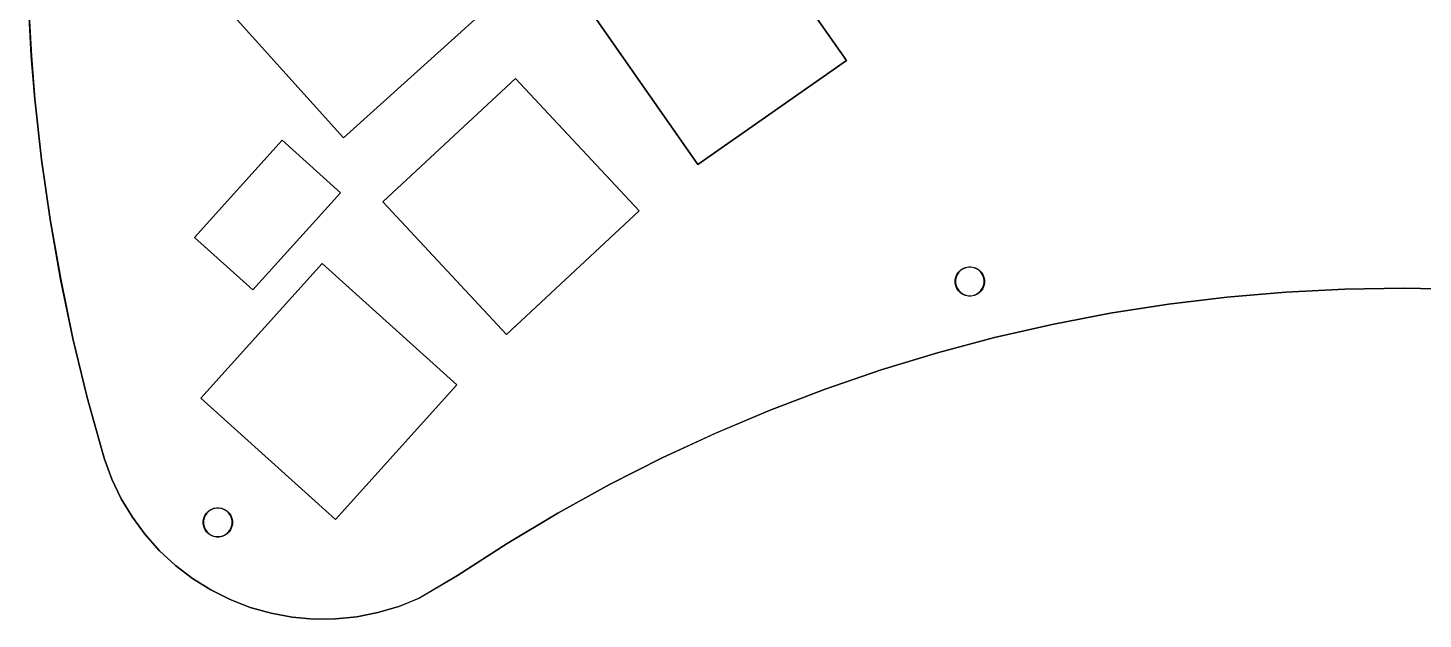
# Model space of a CAD drawing. Extents: x 0.41 to 8.79, y -6.1 to -0.44.
# Drawn here: x 0.419 to 4.617, y -5.735 to -3.956 of the extents above; entities that cross this region are included whole.
import ezdxf

# ---------------------------------------------------------------- set-up
doc = ezdxf.new("R2010")
doc.units = 0
doc.header["$MEASUREMENT"] = 0
doc.layers.add('BLACK', color=7, linetype='CONTINUOUS')

msp = doc.modelspace()

# ---------------------------------------------------------------- linework, layer by layer
at = {"layer": 'BLACK', "linetype": 'CONTINUOUS'}
for p, q in [((2.88152, -4.05452), (2.56879, -3.60787)), ((2.56881, -3.60784), (2.88156, -4.05452)), ((0.428886, -4.03984), (0.418603, -3.85762)), ((0.418642, -3.85762), (0.428925, -4.03984)), ((1.36822, -4.28714), (1.00336, -3.88192)), ((1.0034, -3.88191), (1.36823, -4.2871)), ((1.36823, -4.2871), (1.77342, -3.92226)), ((1.77347, -3.92228), (1.36825, -4.28714)), ((2.43487, -4.36729), (2.12211, -3.92061)), ((2.12215, -3.92061), (2.43489, -4.36726)), ((0.428887, -4.03984), (0.428886, -4.03984)), ((0.428886, -4.03984), (0.428886, -4.03984)), ((0.428886, -4.03984), (0.428886, -4.03984)), ((0.428886, -4.03984), (0.428886, -4.03984)), ((0.428886, -4.03984), (0.428886, -4.03984)), ((0.428886, -4.03988), (0.428886, -4.03987)), ((0.428886, -4.03987), (0.428886, -4.03987)), ((0.428886, -4.03987), (0.428887, -4.03987)), ((0.439813, -4.17063), (0.428886, -4.03988)), ((0.428886, -4.03988), (0.428886, -4.03988)), ((0.428886, -4.03988), (0.428886, -4.03988)), ((0.428886, -4.03988), (0.428886, -4.03988)), ((0.428887, -4.03985), (0.428887, -4.03984)), ((0.428888, -4.03985), (0.428887, -4.03985)), ((0.428887, -4.03985), (0.428887, -4.03985)), ((0.428887, -4.03985), (0.428887, -4.03985)), ((0.428887, -4.03985), (0.428887, -4.03985)), ((0.428887, -4.03985), (0.428887, -4.03985)), ((0.428887, -4.03987), (0.428887, -4.03987)), ((0.428887, -4.03987), (0.428887, -4.03987)), ((0.428887, -4.03987), (0.428887, -4.03987)), ((0.428887, -4.03987), (0.428887, -4.03987)), ((0.428887, -4.03987), (0.428887, -4.03987)), ((0.428887, -4.03987), (0.428888, -4.03987)), ((0.428889, -4.03985), (0.428888, -4.03985)), ((0.428888, -4.03985), (0.428888, -4.03985)), ((0.428888, -4.03987), (0.428889, -4.03987)), ((0.42889, -4.03985), (0.428889, -4.03985)), ((0.428889, -4.03985), (0.428889, -4.03985)), ((0.428889, -4.03985), (0.428889, -4.03985)), ((0.428889, -4.03987), (0.428889, -4.03987)), ((0.428889, -4.03987), (0.428889, -4.03987)), ((0.428889, -4.03987), (0.42889, -4.03987)), ((0.428891, -4.03985), (0.42889, -4.03985)), ((0.42889, -4.03985), (0.42889, -4.03985)), ((0.42889, -4.03987), (0.42889, -4.03986)), ((0.42889, -4.03986), (0.428891, -4.03986)), ((0.42889, -4.03987), (0.42889, -4.03987)), ((0.428892, -4.03985), (0.428891, -4.03985)), ((0.428891, -4.03985), (0.428891, -4.03985)), ((0.428891, -4.03985), (0.428891, -4.03985)), ((0.428891, -4.03986), (0.428891, -4.03986)), ((0.428891, -4.03986), (0.428891, -4.03986)), ((0.428891, -4.03986), (0.428892, -4.03986)), ((0.428893, -4.03986), (0.428892, -4.03985)), ((0.428892, -4.03985), (0.428892, -4.03985)), ((0.428892, -4.03986), (0.428892, -4.03986)), ((0.428892, -4.03986), (0.428893, -4.03986)), ((0.428893, -4.03986), (0.428893, -4.03986)), ((0.428893, -4.03986), (0.428894, -4.03986)), ((0.428894, -4.03986), (0.428893, -4.03986)), ((0.428893, -4.03986), (0.428893, -4.03986)), ((0.428894, -4.03986), (0.428894, -4.03986)), ((0.428894, -4.03986), (0.428895, -4.03986)), ((0.428895, -4.03986), (0.428894, -4.03986)), ((0.428894, -4.03986), (0.428894, -4.03986)), ((0.428895, -4.03986), (0.428895, -4.03986)), ((0.428895, -4.03986), (0.428896, -4.03986)), ((0.428896, -4.03986), (0.428895, -4.03986)), ((0.428895, -4.03986), (0.428895, -4.03986)), ((0.428896, -4.03986), (0.428896, -4.03986)), ((0.428896, -4.03986), (0.428897, -4.03986)), ((0.428897, -4.03986), (0.428896, -4.03986)), ((0.428896, -4.03986), (0.428896, -4.03986)), ((0.428897, -4.03986), (0.428898, -4.03986)), ((0.428898, -4.03986), (0.428897, -4.03986)), ((0.428898, -4.03986), (0.428898, -4.03986)), ((0.428898, -4.03986), (0.428898, -4.03986)), ((0.428898, -4.03986), (0.428898, -4.03986)), ((0.428914, -4.03986), (0.428913, -4.03986)), ((0.428913, -4.03986), (0.428914, -4.03986)), ((0.428915, -4.03986), (0.428914, -4.03986)), ((0.428914, -4.03986), (0.428915, -4.03986)), ((0.428916, -4.03986), (0.428915, -4.03986)), ((0.428915, -4.03986), (0.428915, -4.03986)), ((0.428915, -4.03986), (0.428916, -4.03986)), ((0.428917, -4.03986), (0.428916, -4.03986)), ((0.428916, -4.03986), (0.428916, -4.03986)), ((0.428916, -4.03986), (0.428916, -4.03986)), ((0.428916, -4.03986), (0.428917, -4.03986)), ((0.428918, -4.03986), (0.428917, -4.03986)), ((0.428917, -4.03986), (0.428917, -4.03986)), ((0.428917, -4.03986), (0.428917, -4.03986)), ((0.428917, -4.03986), (0.428918, -4.03986)), ((0.428919, -4.03986), (0.428918, -4.03986)), ((0.428918, -4.03986), (0.428918, -4.03986)), ((0.428918, -4.03986), (0.428919, -4.03986)), ((0.42892, -4.03985), (0.428919, -4.03986)), ((0.428919, -4.03986), (0.428919, -4.03986)), ((0.428919, -4.03986), (0.42892, -4.03986)), ((0.428921, -4.03985), (0.42892, -4.03985)), ((0.42892, -4.03985), (0.42892, -4.03985)), ((0.42892, -4.03986), (0.42892, -4.03986)), ((0.42892, -4.03986), (0.428921, -4.03986)), ((0.428922, -4.03985), (0.428921, -4.03985)), ((0.428921, -4.03985), (0.428921, -4.03985)), ((0.428921, -4.03985), (0.428921, -4.03985)), ((0.428921, -4.03986), (0.428921, -4.03986)), ((0.428921, -4.03986), (0.428921, -4.03987)), ((0.428921, -4.03987), (0.428922, -4.03987)), ((0.428923, -4.03985), (0.428922, -4.03985)), ((0.428922, -4.03985), (0.428922, -4.03985)), ((0.428922, -4.03985), (0.428922, -4.03985)), ((0.428922, -4.03987), (0.428922, -4.03987)), ((0.428922, -4.03987), (0.428922, -4.03987)), ((0.428922, -4.03987), (0.428923, -4.03987)), ((0.428924, -4.03985), (0.428923, -4.03985)), ((0.428923, -4.03985), (0.428923, -4.03985)), ((0.428923, -4.03985), (0.428923, -4.03985)), ((0.428923, -4.03987), (0.428923, -4.03987)), ((0.428923, -4.03987), (0.428923, -4.03987)), ((0.428923, -4.03987), (0.428924, -4.03987)), ((0.428925, -4.03985), (0.428924, -4.03985)), ((0.428924, -4.03985), (0.428924, -4.03985)), ((0.428924, -4.03985), (0.428924, -4.03985)), ((0.428924, -4.03985), (0.428924, -4.03985)), ((0.428924, -4.03987), (0.428924, -4.03987)), ((0.428924, -4.03987), (0.428924, -4.03987)), ((0.428924, -4.03987), (0.428924, -4.03987)), ((0.428924, -4.03987), (0.428924, -4.03987)), ((0.428924, -4.03987), (0.428925, -4.03987)), ((0.428925, -4.03984), (0.428926, -4.03984)), ((0.428926, -4.03984), (0.428925, -4.03984)), ((0.428925, -4.03984), (0.428925, -4.03984)), ((0.428925, -4.03984), (0.428925, -4.03984)), ((0.428925, -4.03984), (0.428925, -4.03985)), ((0.428925, -4.03985), (0.428925, -4.03985)), ((0.428925, -4.03985), (0.428925, -4.03985)), ((0.428925, -4.03987), (0.428925, -4.03987)), ((0.428925, -4.03987), (0.428925, -4.03987)), ((0.428925, -4.03987), (0.428925, -4.03987)), ((0.428925, -4.03987), (0.428925, -4.03987)), ((0.428925, -4.03987), (0.428925, -4.03988)), ((0.428925, -4.03988), (0.439852, -4.17063)), ((0.428926, -4.03984), (0.428926, -4.03984)), ((2.43489, -4.36726), (2.88152, -4.05452)), ((2.88156, -4.05454), (2.43489, -4.3673)), ((2.88156, -4.05452), (2.88156, -4.05452)), ((2.88156, -4.05452), (2.88156, -4.05452)), ((2.88156, -4.05452), (2.88157, -4.05452)), ((2.88157, -4.05453), (2.88156, -4.05454)), ((2.88156, -4.05454), (2.88156, -4.05454)), ((2.88156, -4.05454), (2.88156, -4.05454)), ((2.88156, -4.05454), (2.88156, -4.05454)), ((2.88156, -4.05454), (2.88156, -4.05454)), ((2.88156, -4.05454), (2.88156, -4.05454)), ((2.88157, -4.05452), (2.88157, -4.05452)), ((2.88157, -4.05452), (2.88157, -4.05452)), ((2.88157, -4.05452), (2.88157, -4.05453)), ((2.88157, -4.05453), (2.88157, -4.05453)), ((2.88157, -4.05453), (2.88157, -4.05453)), ((1.48688, -4.47995), (1.88567, -4.10806)), ((1.88568, -4.1081), (1.48692, -4.47996)), ((1.88567, -4.10806), (1.88567, -4.10805)), ((1.88567, -4.10805), (1.88568, -4.10805)), ((1.88567, -4.10806), (1.88567, -4.10806)), ((1.88567, -4.10806), (1.88567, -4.10806)), ((1.88567, -4.10806), (1.88567, -4.10806)), ((1.88568, -4.10805), (1.88568, -4.10805)), ((1.88568, -4.10805), (1.88569, -4.10805)), ((2.25753, -4.50685), (1.88568, -4.1081)), ((1.88569, -4.10805), (1.88569, -4.10805)), ((1.88569, -4.10805), (1.8857, -4.10805)), ((1.88569, -4.10805), (1.88569, -4.10805)), ((1.8857, -4.10805), (1.8857, -4.10806)), ((1.8857, -4.10806), (1.8857, -4.10806)), ((1.8857, -4.10806), (2.25757, -4.50684)), ((0.459917, -4.35203), (0.439813, -4.17063)), ((0.439813, -4.17063), (0.439813, -4.17063)), ((0.439813, -4.17063), (0.439813, -4.17063)), ((0.439852, -4.17063), (0.439852, -4.17063)), ((0.439852, -4.17063), (0.459956, -4.35203)), ((0.920364, -4.58676), (1.1838, -4.2942)), ((1.18382, -4.29424), (0.920406, -4.58677)), ((1.1838, -4.2942), (1.18381, -4.29419)), ((1.1838, -4.2942), (1.1838, -4.2942)), ((1.1838, -4.2942), (1.1838, -4.2942)), ((1.1838, -4.2942), (1.1838, -4.2942)), ((1.1838, -4.2942), (1.1838, -4.2942)), ((1.18381, -4.29419), (1.18381, -4.29419)), ((1.18381, -4.29419), (1.18381, -4.29419)), ((1.18381, -4.29419), (1.18381, -4.29419)), ((1.18381, -4.29419), (1.18382, -4.29419)), ((1.18382, -4.29419), (1.18382, -4.29419)), ((1.18382, -4.29419), (1.18383, -4.2942)), ((1.35933, -4.45228), (1.18382, -4.29424)), ((1.18383, -4.2942), (1.18383, -4.2942)), ((1.18383, -4.2942), (1.18383, -4.2942)), ((1.18383, -4.2942), (1.35937, -4.45227)), ((1.36823, -4.28714), (1.36822, -4.28714)), ((1.36822, -4.28714), (1.36822, -4.28714)), ((1.36822, -4.28714), (1.36822, -4.28714)), ((1.36822, -4.28714), (1.36822, -4.28714)), ((1.36822, -4.28714), (1.36822, -4.28714)), ((1.36822, -4.28714), (1.36822, -4.28714)), ((1.36822, -4.28714), (1.36822, -4.28714)), ((1.36823, -4.28715), (1.36823, -4.28714)), ((1.36824, -4.28715), (1.36823, -4.28715)), ((1.36823, -4.28715), (1.36823, -4.28715)), ((1.36823, -4.28715), (1.36823, -4.28715)), ((1.36825, -4.28714), (1.36824, -4.28714)), ((1.36824, -4.28714), (1.36824, -4.28714)), ((1.36824, -4.28714), (1.36824, -4.28714)), ((1.36824, -4.28714), (1.36824, -4.28714)), ((1.36824, -4.28714), (1.36824, -4.28715)), ((1.36825, -4.28714), (1.36825, -4.28714)), ((0.459917, -4.35204), (0.459917, -4.35203)), ((0.459917, -4.35203), (0.459917, -4.35203)), ((0.485709, -4.53272), (0.459917, -4.35204)), ((0.459956, -4.35203), (0.485748, -4.53271)), ((2.43487, -4.3673), (2.43487, -4.36729)), ((2.43487, -4.36729), (2.43487, -4.36729)), ((2.43488, -4.3673), (2.43487, -4.3673)), ((2.43487, -4.3673), (2.43487, -4.3673)), ((2.43487, -4.3673), (2.43487, -4.3673)), ((2.43487, -4.3673), (2.43487, -4.3673)), ((2.43487, -4.3673), (2.43487, -4.3673)), ((2.43489, -4.3673), (2.43488, -4.3673)), ((2.43488, -4.3673), (2.43488, -4.3673)), ((2.43489, -4.3673), (2.43489, -4.3673)), ((2.43489, -4.3673), (2.43489, -4.3673)), ((2.43489, -4.3673), (2.43489, -4.3673)), ((1.09592, -4.74481), (1.35933, -4.45228)), ((1.35937, -4.4523), (1.09594, -4.74486)), ((1.35937, -4.45227), (1.35937, -4.45227)), ((1.35937, -4.45227), (1.35937, -4.45227)), ((1.35937, -4.45227), (1.35938, -4.45227)), ((1.35938, -4.45229), (1.35937, -4.4523)), ((1.35937, -4.4523), (1.35937, -4.4523)), ((1.35937, -4.4523), (1.35937, -4.4523)), ((1.35938, -4.45227), (1.35938, -4.45227)), ((1.35938, -4.45227), (1.35938, -4.45228)), ((1.35938, -4.45228), (1.35938, -4.45228)), ((1.35938, -4.45228), (1.35938, -4.45229)), ((1.35938, -4.45229), (1.35938, -4.45229)), ((1.35938, -4.45229), (1.35938, -4.45229)), ((1.48687, -4.47996), (1.48688, -4.47995)), ((1.48688, -4.47997), (1.48687, -4.47996)), ((1.48687, -4.47996), (1.48687, -4.47996)), ((1.48687, -4.47996), (1.48687, -4.47996)), ((1.48688, -4.47995), (1.48688, -4.47995)), ((1.48688, -4.47995), (1.48688, -4.47995)), ((1.48688, -4.47995), (1.48688, -4.47995)), ((1.48688, -4.47995), (1.48688, -4.47995)), ((1.48688, -4.47995), (1.48688, -4.47995)), ((1.85876, -4.87875), (1.48688, -4.47997)), ((1.48688, -4.47997), (1.48688, -4.47997)), ((1.48688, -4.47997), (1.48688, -4.47997)), ((1.48688, -4.47997), (1.48688, -4.47997)), ((1.48692, -4.47996), (1.85877, -4.87871)), ((0.517164, -4.7125), (0.485709, -4.53272)), ((0.485709, -4.53272), (0.485709, -4.53272)), ((0.485709, -4.53272), (0.485709, -4.53272)), ((0.485748, -4.53271), (0.485748, -4.53271)), ((0.485748, -4.53271), (0.517202, -4.71249)), ((1.85877, -4.87871), (2.25753, -4.50685)), ((2.25757, -4.50686), (1.85879, -4.87875)), ((2.25757, -4.50684), (2.25757, -4.50684)), ((2.25757, -4.50684), (2.25757, -4.50684)), ((2.25757, -4.50684), (2.25757, -4.50684)), ((2.25757, -4.50684), (2.25758, -4.50684)), ((2.25758, -4.50686), (2.25757, -4.50686)), ((2.25757, -4.50686), (2.25757, -4.50686)), ((2.25757, -4.50686), (2.25757, -4.50686)), ((2.25757, -4.50686), (2.25757, -4.50686)), ((2.25758, -4.50684), (2.25758, -4.50684)), ((2.25758, -4.50684), (2.25758, -4.50685)), ((2.25758, -4.50685), (2.25758, -4.50685)), ((2.25758, -4.50685), (2.25758, -4.50685)), ((2.25758, -4.50685), (2.25758, -4.50685)), ((2.25758, -4.50685), (2.25758, -4.50686)), ((2.25758, -4.50686), (2.25758, -4.50686)), ((0.920359, -4.58678), (0.920358, -4.58677)), ((0.920358, -4.58677), (0.920358, -4.58677)), ((0.920358, -4.58677), (0.920359, -4.58677)), ((0.920359, -4.58677), (0.920361, -4.58676)), ((0.92036, -4.58678), (0.920359, -4.58678)), ((0.920362, -4.58678), (0.92036, -4.58678)), ((0.920361, -4.58676), (0.920363, -4.58676)), ((0.920365, -4.58679), (0.920362, -4.58678)), ((0.920363, -4.58676), (0.920364, -4.58676)), ((1.09591, -4.74486), (0.920365, -4.58679)), ((0.920365, -4.58679), (0.920365, -4.58679)), ((0.920406, -4.58677), (1.09592, -4.74481)), ((0.939293, -5.0705), (1.30415, -4.6653)), ((1.30417, -4.66534), (0.939335, -5.07051)), ((1.30415, -4.6653), (1.30415, -4.6653)), ((1.30415, -4.6653), (1.30415, -4.6653)), ((1.30415, -4.6653), (1.30416, -4.6653)), ((1.30416, -4.6653), (1.30416, -4.6653)), ((1.30416, -4.6653), (1.30416, -4.6653)), ((1.30416, -4.6653), (1.30416, -4.6653)), ((1.30416, -4.6653), (1.30416, -4.6653)), ((1.30416, -4.6653), (1.30416, -4.6653)), ((1.30416, -4.6653), (1.30417, -4.6653)), ((1.30417, -4.6653), (1.30417, -4.6653)), ((1.30417, -4.6653), (1.30417, -4.6653)), ((1.30417, -4.6653), (1.30418, -4.6653)), ((1.70936, -5.03016), (1.30417, -4.66534)), ((1.30418, -4.6653), (1.30418, -4.6653)), ((1.30418, -4.6653), (1.30418, -4.6653)), ((1.30418, -4.6653), (1.30418, -4.6653)), ((1.30418, -4.6653), (1.30418, -4.6653)), ((1.30418, -4.6653), (1.7094, -5.03014)), ((3.21087, -4.70649), (3.21418, -4.6985)), ((3.21491, -4.69889), (3.21166, -4.70673)), ((3.21418, -4.6985), (3.21898, -4.69131)), ((3.21962, -4.69183), (3.21491, -4.69889)), ((3.21898, -4.69131), (3.2251, -4.68519)), ((3.22562, -4.68583), (3.21962, -4.69183)), ((3.2251, -4.68519), (3.23229, -4.68039)), ((3.23268, -4.68112), (3.22562, -4.68583)), ((3.23229, -4.68039), (3.24028, -4.67708)), ((3.24052, -4.67787), (3.23268, -4.68112)), ((3.24028, -4.67708), (3.24876, -4.67539)), ((3.24884, -4.67621), (3.24052, -4.67787)), ((3.24876, -4.67539), (3.25741, -4.67539)), ((3.25733, -4.67621), (3.24884, -4.67621)), ((3.26565, -4.67787), (3.25733, -4.67621)), ((3.25741, -4.67539), (3.26589, -4.67708)), ((3.27349, -4.68112), (3.26565, -4.67787)), ((3.26589, -4.67708), (3.27388, -4.68039)), ((3.28054, -4.68583), (3.27349, -4.68112)), ((3.27388, -4.68039), (3.28107, -4.68519)), ((3.28654, -4.69183), (3.28054, -4.68583)), ((3.28107, -4.68519), (3.28718, -4.69131)), ((3.29126, -4.69889), (3.28654, -4.69183)), ((3.28718, -4.69131), (3.29199, -4.6985)), ((3.29451, -4.70673), (3.29126, -4.69889)), ((3.29199, -4.6985), (3.2953, -4.70649)), ((0.55425, -4.8912), (0.517164, -4.7125)), ((0.517164, -4.7125), (0.517164, -4.7125)), ((0.517202, -4.71249), (0.554288, -4.8912)), ((3.20918, -4.71497), (3.21087, -4.70649)), ((3.20918, -4.72362), (3.20918, -4.71497)), ((3.21087, -4.7321), (3.20918, -4.72362)), ((3.21166, -4.70673), (3.21, -4.71505)), ((3.21, -4.71505), (3.21, -4.72353)), ((3.21, -4.72353), (3.21166, -4.73186)), ((3.21418, -4.74009), (3.21087, -4.7321)), ((3.21166, -4.73186), (3.21491, -4.7397)), ((3.21898, -4.74728), (3.21418, -4.74009)), ((3.21491, -4.7397), (3.21962, -4.74675)), ((3.28654, -4.74675), (3.29126, -4.7397)), ((3.29199, -4.74009), (3.28718, -4.74728)), ((3.29126, -4.7397), (3.29451, -4.73186)), ((3.2953, -4.7321), (3.29199, -4.74009)), ((3.29616, -4.71505), (3.29451, -4.70673)), ((3.29451, -4.73186), (3.29616, -4.72353)), ((3.2953, -4.70649), (3.29698, -4.71497)), ((3.29698, -4.72362), (3.2953, -4.7321)), ((3.29616, -4.72353), (3.29616, -4.71505)), ((3.29698, -4.71497), (3.29698, -4.72362)), ((4.20388, -4.75128), (4.38129, -4.74232)), ((4.38129, -4.74236), (4.20389, -4.75132)), ((4.38129, -4.74232), (4.55889, -4.73956)), ((4.55889, -4.7396), (4.38129, -4.74236)), ((4.38129, -4.74232), (4.38129, -4.74232)), ((4.38129, -4.74232), (4.38129, -4.74232)), ((4.38129, -4.74236), (4.38129, -4.74236)), ((4.55889, -4.73956), (4.55889, -4.73956)), ((4.55889, -4.73956), (4.73649, -4.74299)), ((4.73649, -4.74303), (4.55889, -4.7396)), ((1.09591, -4.74486), (1.09591, -4.74486)), ((1.09591, -4.74486), (1.09591, -4.74486)), ((1.09591, -4.74486), (1.09591, -4.74486)), ((1.09591, -4.74486), (1.09591, -4.74486)), ((1.09591, -4.74486), (1.09591, -4.74486)), ((1.09592, -4.74486), (1.09591, -4.74486)), ((1.09593, -4.74486), (1.09592, -4.74486)), ((1.09592, -4.74486), (1.09592, -4.74486)), ((1.09594, -4.74486), (1.09593, -4.74486)), ((1.09593, -4.74486), (1.09593, -4.74486)), ((1.09593, -4.74486), (1.09593, -4.74486)), ((1.09594, -4.74486), (1.09594, -4.74486)), ((3.2251, -4.75339), (3.21898, -4.74728)), ((3.21962, -4.74675), (3.22562, -4.75275)), ((3.23229, -4.7582), (3.2251, -4.75339)), ((3.22562, -4.75275), (3.23268, -4.75747)), ((3.24028, -4.76151), (3.23229, -4.7582)), ((3.23268, -4.75747), (3.24052, -4.76071)), ((3.24876, -4.76319), (3.24028, -4.76151)), ((3.24052, -4.76071), (3.24884, -4.76237)), ((3.25741, -4.76319), (3.24876, -4.76319)), ((3.24884, -4.76237), (3.25733, -4.76237)), ((3.25733, -4.76237), (3.26565, -4.76071)), ((3.26589, -4.76151), (3.25741, -4.76319)), ((3.26565, -4.76071), (3.27349, -4.75747)), ((3.27388, -4.7582), (3.26589, -4.76151)), ((3.27349, -4.75747), (3.28054, -4.75275)), ((3.28107, -4.75339), (3.27388, -4.7582)), ((3.28054, -4.75275), (3.28654, -4.74675)), ((3.28718, -4.74728), (3.28107, -4.75339)), ((3.85056, -4.78773), (4.0269, -4.76642)), ((4.0269, -4.76646), (3.85056, -4.78777)), ((4.0269, -4.76642), (4.20388, -4.75128)), ((4.20389, -4.75132), (4.0269, -4.76646)), ((4.0269, -4.76642), (4.0269, -4.76642)), ((4.0269, -4.76642), (4.0269, -4.76642)), ((4.0269, -4.76642), (4.0269, -4.76642)), ((4.0269, -4.76642), (4.0269, -4.76642)), ((4.20388, -4.75128), (4.20388, -4.75128)), ((4.20388, -4.75128), (4.20388, -4.75128)), ((4.20388, -4.75128), (4.20388, -4.75128)), ((4.20388, -4.75128), (4.20388, -4.75128)), ((4.20388, -4.75128), (4.20388, -4.75128)), ((3.50063, -4.84875), (3.67506, -4.81519)), ((3.67507, -4.81523), (3.50064, -4.84879)), ((3.67506, -4.81519), (3.85055, -4.78773)), ((3.67506, -4.81519), (3.67506, -4.81519)), ((3.67506, -4.81519), (3.67506, -4.81519)), ((3.67506, -4.81519), (3.67506, -4.81519)), ((3.67506, -4.81519), (3.67506, -4.81519)), ((3.67506, -4.81519), (3.67506, -4.81519)), ((3.67506, -4.81519), (3.67506, -4.81519)), ((3.85056, -4.78777), (3.67507, -4.81523)), ((3.85055, -4.78773), (3.85056, -4.78773)), ((3.85056, -4.78773), (3.85056, -4.78773)), ((3.85056, -4.78777), (3.85056, -4.78777)), ((3.32748, -4.88838), (3.50063, -4.84875)), ((3.50064, -4.84879), (3.32749, -4.88842)), ((3.50063, -4.84875), (3.50063, -4.84875)), ((3.50063, -4.84875), (3.50063, -4.84875)), ((3.50063, -4.84875), (3.50063, -4.84875)), ((3.50063, -4.84875), (3.50063, -4.84875)), ((0.55425, -4.89121), (0.55425, -4.8912)), ((0.55425, -4.8912), (0.55425, -4.8912)), ((0.55425, -4.8912), (0.55425, -4.8912)), ((0.596927, -5.06864), (0.55425, -4.89121)), ((0.554288, -4.8912), (0.596969, -5.06865)), ((1.85876, -4.87876), (1.85876, -4.87875)), ((1.85876, -4.87875), (1.85876, -4.87875)), ((1.85876, -4.87875), (1.85876, -4.87875)), ((1.85877, -4.87876), (1.85876, -4.87876)), ((1.85876, -4.87876), (1.85876, -4.87876)), ((1.85878, -4.87876), (1.85877, -4.87876)), ((1.85877, -4.87876), (1.85877, -4.87876)), ((1.85877, -4.87876), (1.85877, -4.87876)), ((1.85879, -4.87875), (1.85878, -4.87876)), ((1.85878, -4.87876), (1.85878, -4.87876)), ((1.85879, -4.87875), (1.85879, -4.87875)), ((3.15582, -4.93402), (3.32748, -4.88838)), ((3.32749, -4.88842), (3.15583, -4.93406)), ((3.32748, -4.88838), (3.32748, -4.88838)), ((3.32748, -4.88838), (3.32748, -4.88838)), ((3.32748, -4.88838), (3.32748, -4.88838)), ((3.32748, -4.88838), (3.32748, -4.88838)), ((2.98585, -4.98564), (3.15581, -4.93403)), ((3.15583, -4.93406), (2.98586, -4.98567)), ((3.15581, -4.93403), (3.15581, -4.93403)), ((3.15581, -4.93403), (3.15581, -4.93403)), ((3.15581, -4.93403), (3.15581, -4.93403)), ((3.15581, -4.93403), (3.15582, -4.93403)), ((3.15582, -4.93403), (3.15582, -4.93402)), ((3.15582, -4.93402), (3.15582, -4.93402)), ((2.81779, -5.04315), (2.98585, -4.98564)), ((2.98586, -4.98567), (2.8178, -5.04318)), ((2.98585, -4.98564), (2.98585, -4.98564)), ((2.98585, -4.98564), (2.98585, -4.98564)), ((2.98585, -4.98564), (2.98585, -4.98564)), ((2.98586, -4.98567), (2.98586, -4.98567)), ((1.34453, -5.43537), (1.70936, -5.03016)), ((1.7094, -5.03017), (1.34454, -5.43541)), ((1.7094, -5.03014), (1.7094, -5.03014)), ((1.7094, -5.03014), (1.7094, -5.03015)), ((1.7094, -5.03015), (1.7094, -5.03015)), ((1.7094, -5.03015), (1.7094, -5.03015)), ((1.7094, -5.03015), (1.70941, -5.03016)), ((1.70941, -5.03016), (1.7094, -5.03016)), ((1.7094, -5.03016), (1.7094, -5.03017)), ((1.7094, -5.03017), (1.7094, -5.03017)), ((1.7094, -5.03017), (1.7094, -5.03017)), ((1.7094, -5.03017), (1.7094, -5.03017)), ((1.7094, -5.03017), (1.7094, -5.03017)), ((1.70941, -5.03016), (1.70941, -5.03016)), ((0.59691, -5.06867), (0.596909, -5.06866)), ((0.596909, -5.06866), (0.59691, -5.06866)), ((0.59691, -5.06866), (0.596912, -5.06865)), ((0.59691, -5.06866), (0.59691, -5.06866)), ((0.638918, -5.21863), (0.59691, -5.06867)), ((0.596912, -5.06865), (0.596914, -5.06865)), ((0.596914, -5.06865), (0.596917, -5.06865)), ((0.596917, -5.06865), (0.59692, -5.06864)), ((0.59692, -5.06864), (0.596924, -5.06864)), ((0.596924, -5.06864), (0.596927, -5.06864)), ((0.596954, -5.06867), (0.596953, -5.06867)), ((0.596953, -5.06867), (0.638953, -5.21861)), ((0.596955, -5.06867), (0.596954, -5.06867)), ((0.596954, -5.06867), (0.596954, -5.06867)), ((0.596956, -5.06867), (0.596955, -5.06867)), ((0.596957, -5.06867), (0.596956, -5.06867)), ((0.596958, -5.06867), (0.596957, -5.06867)), ((0.596959, -5.06867), (0.596958, -5.06867)), ((0.596958, -5.06867), (0.596958, -5.06867)), ((0.59696, -5.06867), (0.596959, -5.06867)), ((0.596959, -5.06867), (0.596959, -5.06867)), ((0.596961, -5.06867), (0.59696, -5.06867)), ((0.596962, -5.06867), (0.596961, -5.06867)), ((0.596961, -5.06867), (0.596961, -5.06867)), ((0.596963, -5.06867), (0.596962, -5.06867)), ((0.596962, -5.06867), (0.596962, -5.06867)), ((0.596964, -5.06867), (0.596963, -5.06867)), ((0.596963, -5.06867), (0.596963, -5.06867)), ((0.596965, -5.06867), (0.596964, -5.06867)), ((0.596964, -5.06867), (0.596964, -5.06867)), ((0.596966, -5.06867), (0.596965, -5.06867)), ((0.596965, -5.06867), (0.596965, -5.06867)), ((0.596967, -5.06866), (0.596966, -5.06866)), ((0.596966, -5.06866), (0.596966, -5.06867)), ((0.596968, -5.06866), (0.596967, -5.06866)), ((0.596967, -5.06866), (0.596967, -5.06866)), ((0.596967, -5.06866), (0.596967, -5.06866)), ((0.596969, -5.06866), (0.596968, -5.06866)), ((0.596968, -5.06866), (0.596968, -5.06866)), ((0.596968, -5.06866), (0.596968, -5.06866)), ((0.596968, -5.06866), (0.596968, -5.06866)), ((0.596969, -5.06865), (0.59697, -5.06865)), ((0.59697, -5.06866), (0.596969, -5.06866)), ((0.596969, -5.06866), (0.596969, -5.06866)), ((0.596969, -5.06866), (0.596969, -5.06866)), ((0.596969, -5.06866), (0.596969, -5.06866)), ((0.596969, -5.06866), (0.596969, -5.06866)), ((0.596969, -5.06866), (0.596969, -5.06866)), ((0.59697, -5.06865), (0.59697, -5.06865)), ((0.59697, -5.06865), (0.59697, -5.06865)), ((0.59697, -5.06865), (0.59697, -5.06865)), ((0.59697, -5.06865), (0.59697, -5.06865)), ((0.59697, -5.06865), (0.59697, -5.06865)), ((0.59697, -5.06865), (0.59697, -5.06865)), ((0.59697, -5.06865), (0.59697, -5.06865)), ((0.59697, -5.06865), (0.59697, -5.06865)), ((0.59697, -5.06865), (0.59697, -5.06865)), ((0.59697, -5.06865), (0.59697, -5.06866)), ((0.59697, -5.06866), (0.59697, -5.06866)), ((0.939288, -5.07052), (0.939287, -5.07051)), ((0.939287, -5.07051), (0.939288, -5.07051)), ((0.939288, -5.07051), (0.93929, -5.0705)), ((0.939288, -5.07051), (0.939288, -5.07051)), ((0.939289, -5.07052), (0.939288, -5.07052)), ((0.939291, -5.07052), (0.939289, -5.07052)), ((0.93929, -5.0705), (0.939292, -5.0705)), ((0.939294, -5.07053), (0.939291, -5.07052)), ((0.939292, -5.0705), (0.939293, -5.0705)), ((1.34451, -5.43541), (0.939294, -5.07053)), ((0.939294, -5.07053), (0.939294, -5.07053)), ((0.939335, -5.07051), (1.34453, -5.43537)), ((2.65184, -5.10649), (2.81779, -5.04315)), ((2.8178, -5.04318), (2.65185, -5.10652)), ((2.81779, -5.04315), (2.81779, -5.04315)), ((2.81779, -5.04315), (2.81779, -5.04315)), ((2.81779, -5.04315), (2.81779, -5.04315)), ((2.81779, -5.04315), (2.81779, -5.04315)), ((2.81779, -5.04315), (2.81779, -5.04315)), ((2.81779, -5.04315), (2.81779, -5.04315)), ((2.4882, -5.17558), (2.65184, -5.10649)), ((2.65185, -5.10652), (2.48821, -5.17562)), ((2.65184, -5.10649), (2.65184, -5.10649)), ((2.65184, -5.10649), (2.65184, -5.10649)), ((2.65184, -5.10649), (2.65184, -5.10649)), ((2.65185, -5.10652), (2.65185, -5.10652)), ((2.32707, -5.25034), (2.48819, -5.17558)), ((2.48821, -5.17562), (2.32708, -5.25038)), ((2.48819, -5.17558), (2.4882, -5.17558)), ((2.4882, -5.17558), (2.4882, -5.17558)), ((2.4882, -5.17558), (2.4882, -5.17558)), ((2.4882, -5.17558), (2.4882, -5.17558)), ((0.638919, -5.21863), (0.638918, -5.21863)), ((0.63892, -5.21863), (0.638919, -5.21863)), ((0.648984, -5.2538), (0.63892, -5.21863)), ((0.638953, -5.21861), (0.638954, -5.21861)), ((0.638954, -5.21861), (0.638954, -5.21861)), ((0.638954, -5.21861), (0.638955, -5.21861)), ((0.638955, -5.21861), (0.649022, -5.25379)), ((0.671403, -5.31476), (0.648984, -5.2538)), ((0.648984, -5.2538), (0.648984, -5.2538)), ((0.648984, -5.2538), (0.648984, -5.2538)), ((0.649022, -5.25379), (0.67144, -5.31475)), ((2.16865, -5.33068), (2.32707, -5.25034)), ((2.32708, -5.25038), (2.16866, -5.33072)), ((2.32707, -5.25034), (2.32707, -5.25034)), ((2.32707, -5.25034), (2.32707, -5.25034)), ((0.671404, -5.31476), (0.671403, -5.31476)), ((0.671403, -5.31476), (0.671403, -5.31476)), ((0.699461, -5.37335), (0.671404, -5.31476)), ((0.671404, -5.31476), (0.671404, -5.31476)), ((0.67144, -5.31475), (0.699496, -5.37333)), ((2.01312, -5.41651), (2.16864, -5.33069)), ((2.16866, -5.33072), (2.01314, -5.41654)), ((2.16864, -5.33069), (2.16864, -5.33068)), ((2.16864, -5.33068), (2.16865, -5.33068)), ((2.16865, -5.33068), (2.16865, -5.33068)), ((2.16866, -5.33072), (2.16866, -5.33072)), ((0.699462, -5.37335), (0.699461, -5.37335)), ((0.732907, -5.42903), (0.699462, -5.37335)), ((0.699462, -5.37335), (0.699462, -5.37335)), ((0.699496, -5.37333), (0.732941, -5.42901)), ((0.955927, -5.41642), (0.962042, -5.41031)), ((0.962566, -5.41095), (0.956566, -5.41695)), ((0.962042, -5.41031), (0.969232, -5.4055)), ((0.969622, -5.40623), (0.962566, -5.41095)), ((0.969232, -5.4055), (0.977222, -5.40219)), ((0.977462, -5.40299), (0.969622, -5.40623)), ((0.977222, -5.40219), (0.985704, -5.40051)), ((0.985785, -5.40133), (0.977462, -5.40299)), ((0.985704, -5.40051), (0.994351, -5.40051)), ((0.99427, -5.40133), (0.985785, -5.40133)), ((1.00259, -5.40299), (0.99427, -5.40133)), ((0.994351, -5.40051), (1.00283, -5.40219)), ((1.01043, -5.40623), (1.00259, -5.40299)), ((1.00283, -5.40219), (1.01082, -5.4055)), ((1.01749, -5.41095), (1.01043, -5.40623)), ((1.01082, -5.4055), (1.01801, -5.41031)), ((1.02349, -5.41695), (1.01749, -5.41095)), ((1.01801, -5.41031), (1.02413, -5.41642)), ((0.732908, -5.42903), (0.732907, -5.42903)), ((0.732909, -5.42903), (0.732908, -5.42903)), ((0.771445, -5.48132), (0.732909, -5.42903)), ((0.732941, -5.42901), (0.771477, -5.4813)), ((0.946126, -5.44009), (0.947813, -5.4316)), ((0.946126, -5.44873), (0.946126, -5.44009)), ((0.947813, -5.45722), (0.946126, -5.44873)), ((0.948604, -5.43184), (0.946949, -5.44017)), ((0.946949, -5.44017), (0.946949, -5.44865)), ((0.946949, -5.44865), (0.948604, -5.45698)), ((0.947813, -5.4316), (0.951122, -5.42361)), ((0.951122, -5.4652), (0.947813, -5.45722)), ((0.951851, -5.424), (0.948604, -5.43184)), ((0.948604, -5.45698), (0.951851, -5.46481)), ((0.951122, -5.42361), (0.955927, -5.41642)), ((0.956566, -5.41695), (0.951851, -5.424)), ((1.0282, -5.424), (1.02349, -5.41695)), ((1.02413, -5.41642), (1.02893, -5.42361)), ((1.03145, -5.43184), (1.0282, -5.424)), ((1.0282, -5.46481), (1.03145, -5.45698)), ((1.02893, -5.42361), (1.03224, -5.4316)), ((1.03224, -5.45722), (1.02893, -5.4652)), ((1.03311, -5.44017), (1.03145, -5.43184)), ((1.03145, -5.45698), (1.03311, -5.44865)), ((1.03224, -5.4316), (1.03393, -5.44009)), ((1.03393, -5.44873), (1.03224, -5.45722)), ((1.03311, -5.44865), (1.03311, -5.44017)), ((1.03393, -5.44009), (1.03393, -5.44873)), ((1.34452, -5.43541), (1.34451, -5.43541)), ((1.34451, -5.43541), (1.34451, -5.43541)), ((1.34451, -5.43541), (1.34451, -5.43541)), ((1.34451, -5.43541), (1.34451, -5.43541)), ((1.34452, -5.43541), (1.34452, -5.43541)), ((1.34453, -5.43541), (1.34452, -5.43541)), ((1.34452, -5.43541), (1.34452, -5.43541)), ((1.34454, -5.43541), (1.34453, -5.43541)), ((1.34453, -5.43541), (1.34453, -5.43541)), ((1.34454, -5.43541), (1.34454, -5.43541)), ((1.34454, -5.43541), (1.34454, -5.43541)), ((1.34454, -5.43541), (1.34454, -5.43541)), ((1.86069, -5.5077), (2.01312, -5.41651)), ((2.01314, -5.41654), (1.86071, -5.50773)), ((2.01312, -5.41651), (2.01312, -5.41651)), ((2.01312, -5.41651), (2.01312, -5.41651)), ((2.01312, -5.41651), (2.01312, -5.41651)), ((0.771446, -5.48132), (0.771445, -5.48132)), ((0.771445, -5.48132), (0.771445, -5.48132)), ((0.771447, -5.48132), (0.771446, -5.48132)), ((0.771446, -5.48132), (0.771446, -5.48132)), ((0.814734, -5.52975), (0.771447, -5.48132)), ((0.771447, -5.48132), (0.771447, -5.48132)), ((0.771477, -5.4813), (0.814762, -5.52972)), ((0.955927, -5.4724), (0.951122, -5.4652)), ((0.951851, -5.46481), (0.956566, -5.47187)), ((0.962042, -5.47851), (0.955927, -5.4724)), ((0.956566, -5.47187), (0.962566, -5.47787)), ((0.969232, -5.48331), (0.962042, -5.47851)), ((0.962566, -5.47787), (0.969622, -5.48259)), ((0.977222, -5.48662), (0.969232, -5.48331)), ((0.969622, -5.48259), (0.977462, -5.48583)), ((0.985704, -5.48831), (0.977222, -5.48662)), ((0.977462, -5.48583), (0.985785, -5.48749)), ((0.994351, -5.48831), (0.985704, -5.48831)), ((0.985785, -5.48749), (0.99427, -5.48749)), ((0.99427, -5.48749), (1.00259, -5.48583)), ((1.00283, -5.48662), (0.994351, -5.48831)), ((1.00259, -5.48583), (1.01043, -5.48259)), ((1.01082, -5.48331), (1.00283, -5.48662)), ((1.01043, -5.48259), (1.01749, -5.47787)), ((1.01801, -5.47851), (1.01082, -5.48331)), ((1.01749, -5.47787), (1.02349, -5.47187)), ((1.02413, -5.4724), (1.01801, -5.47851)), ((1.02349, -5.47187), (1.0282, -5.46481)), ((1.02893, -5.4652), (1.02413, -5.4724)), ((0.814735, -5.52975), (0.814734, -5.52975)), ((0.814734, -5.52975), (0.814734, -5.52975)), ((0.814734, -5.52975), (0.814734, -5.52975)), ((0.862387, -5.57389), (0.814735, -5.52975)), ((0.814762, -5.52972), (0.862414, -5.57386)), ((1.71154, -5.60416), (1.86069, -5.5077)), ((1.86071, -5.50773), (1.71162, -5.60415)), ((1.86069, -5.5077), (1.86069, -5.5077)), ((1.86071, -5.50773), (1.86071, -5.50773)), ((0.862389, -5.57389), (0.862387, -5.57389)), ((0.913984, -5.61335), (0.862389, -5.57389)), ((0.862389, -5.57389), (0.862389, -5.57389)), ((0.862414, -5.57386), (0.914007, -5.61332)), ((0.913985, -5.61336), (0.913984, -5.61335)), ((0.913984, -5.61335), (0.913984, -5.61335)), ((0.913986, -5.61336), (0.913985, -5.61336)), ((0.913985, -5.61336), (0.913985, -5.61336)), ((0.913985, -5.61336), (0.913985, -5.61336)), ((0.969065, -5.64778), (0.913986, -5.61336)), ((0.914007, -5.61332), (0.969085, -5.64775)), ((1.59456, -5.67298), (1.71154, -5.6042)), ((1.71162, -5.60419), (1.59459, -5.673)), ((1.71153, -5.60417), (1.71153, -5.60416)), ((1.71153, -5.60416), (1.71153, -5.60416)), ((1.71153, -5.60416), (1.71153, -5.60416)), ((1.71153, -5.60416), (1.71153, -5.60416)), ((1.71153, -5.60416), (1.71154, -5.60416)), ((1.71153, -5.60418), (1.71153, -5.60417)), ((1.71153, -5.60417), (1.71153, -5.60417)), ((1.71153, -5.60417), (1.71153, -5.60417)), ((1.71153, -5.60417), (1.71153, -5.60417)), ((1.71153, -5.60417), (1.71153, -5.60417)), ((1.71153, -5.60417), (1.71153, -5.60417)), ((1.71153, -5.60417), (1.71153, -5.60417)), ((1.71153, -5.60417), (1.71153, -5.60417)), ((1.71153, -5.60417), (1.71153, -5.60417)), ((1.71153, -5.60417), (1.71153, -5.60417)), ((1.71153, -5.60417), (1.71153, -5.60417)), ((1.71153, -5.60417), (1.71153, -5.60417)), ((1.71153, -5.60419), (1.71153, -5.60418)), ((1.71153, -5.60418), (1.71153, -5.60418)), ((1.71153, -5.60418), (1.71153, -5.60418)), ((1.71153, -5.60418), (1.71153, -5.60418)), ((1.71153, -5.60418), (1.71153, -5.60418)), ((1.71153, -5.60418), (1.71153, -5.60418)), ((1.71153, -5.60418), (1.71153, -5.60418)), ((1.71153, -5.60418), (1.71153, -5.60418)), ((1.71153, -5.60418), (1.71153, -5.60418)), ((1.71153, -5.60418), (1.71153, -5.60418)), ((1.71153, -5.60418), (1.71153, -5.60418)), ((1.71154, -5.60419), (1.71153, -5.60419)), ((1.71153, -5.60419), (1.71153, -5.60419)), ((1.71153, -5.60419), (1.71153, -5.60419)), ((1.71153, -5.60419), (1.71153, -5.60419)), ((1.71153, -5.60419), (1.71153, -5.60419)), ((1.71153, -5.60419), (1.71153, -5.60419)), ((1.71153, -5.60419), (1.71153, -5.60419)), ((1.71153, -5.60419), (1.71153, -5.60419)), ((1.71153, -5.60419), (1.71153, -5.60419)), ((1.71153, -5.60419), (1.71153, -5.60419)), ((1.71154, -5.60416), (1.71154, -5.60416)), ((1.71154, -5.6042), (1.71154, -5.60419)), ((1.71154, -5.60419), (1.71154, -5.60419)), ((1.71154, -5.6042), (1.71154, -5.6042)), ((1.71154, -5.6042), (1.71154, -5.6042)), ((1.71162, -5.60415), (1.71162, -5.60416)), ((1.71162, -5.60416), (1.71163, -5.60416)), ((1.71163, -5.60419), (1.71162, -5.60419)), ((1.71163, -5.60416), (1.71163, -5.60416)), ((1.71163, -5.60416), (1.71163, -5.60416)), ((1.71163, -5.60416), (1.71163, -5.60417)), ((1.71163, -5.60417), (1.71163, -5.60417)), ((1.71163, -5.60417), (1.71163, -5.60417)), ((1.71163, -5.60417), (1.71163, -5.60418)), ((1.71163, -5.60418), (1.71163, -5.60418)), ((1.71163, -5.60418), (1.71163, -5.60419)), ((1.71163, -5.60419), (1.71163, -5.60419)), ((0.969065, -5.64779), (0.969065, -5.64778)), ((0.969066, -5.64779), (0.969065, -5.64779)), ((1.02714, -5.67688), (0.969066, -5.64779)), ((0.969066, -5.64779), (0.969066, -5.64779)), ((0.969085, -5.64775), (1.02716, -5.67684)), ((1.0877, -5.70038), (1.02714, -5.67688)), ((1.02714, -5.67688), (1.02714, -5.67688)), ((1.02714, -5.67688), (1.02714, -5.67688)), ((1.02714, -5.67688), (1.02714, -5.67688)), ((1.02716, -5.67684), (1.08771, -5.70034)), ((1.1502, -5.71808), (1.0877, -5.70038)), ((1.0877, -5.70038), (1.0877, -5.70038)), ((1.0877, -5.70038), (1.0877, -5.70038)), ((1.0877, -5.70038), (1.0877, -5.70038)), ((1.08771, -5.70034), (1.15021, -5.71804)), ((1.47209, -5.71584), (1.53434, -5.69729)), ((1.53435, -5.69733), (1.4721, -5.71588)), ((1.53434, -5.69729), (1.59455, -5.67298)), ((1.59458, -5.67301), (1.53435, -5.69733)), ((1.53435, -5.69733), (1.53435, -5.69733)), ((1.53435, -5.69733), (1.53435, -5.69733)), ((1.53435, -5.69733), (1.53435, -5.69733)), ((1.59455, -5.67298), (1.59456, -5.67298)), ((1.59459, -5.67301), (1.59458, -5.67301)), ((1.59458, -5.67301), (1.59458, -5.67301)), ((1.59458, -5.67301), (1.59458, -5.67301)), ((1.59459, -5.673), (1.59459, -5.673)), ((1.59459, -5.673), (1.59459, -5.673)), ((1.59459, -5.673), (1.59459, -5.673)), ((1.59459, -5.673), (1.59459, -5.67301)), ((1.21409, -5.72981), (1.1502, -5.71808)), ((1.1502, -5.71808), (1.1502, -5.71808)), ((1.1502, -5.71808), (1.1502, -5.71808)), ((1.1502, -5.71808), (1.1502, -5.71808)), ((1.1502, -5.71808), (1.1502, -5.71808)), ((1.1502, -5.71808), (1.1502, -5.71808)), ((1.15021, -5.71804), (1.21409, -5.72977)), ((1.21409, -5.72977), (1.2788, -5.73544)), ((1.27879, -5.73548), (1.21409, -5.72981)), ((1.21409, -5.72981), (1.21409, -5.72981)), ((1.21409, -5.72981), (1.21409, -5.72981)), ((1.21409, -5.72981), (1.21409, -5.72981)), ((1.2788, -5.73548), (1.27879, -5.73548)), ((1.2788, -5.73544), (1.34375, -5.735)), ((1.34375, -5.73504), (1.2788, -5.73548)), ((1.2788, -5.73548), (1.2788, -5.73548)), ((1.2788, -5.73548), (1.2788, -5.73548)), ((1.34375, -5.735), (1.40837, -5.72845)), ((1.40837, -5.72849), (1.34375, -5.73504)), ((1.34375, -5.73504), (1.34375, -5.73504)), ((1.34375, -5.73504), (1.34375, -5.73504)), ((1.34375, -5.73504), (1.34375, -5.73504)), ((1.34375, -5.73504), (1.34375, -5.73504)), ((1.34375, -5.73504), (1.34375, -5.73504)), ((1.40837, -5.72845), (1.47209, -5.71584)), ((1.40838, -5.72849), (1.40837, -5.72849)), ((1.40837, -5.72849), (1.40837, -5.72849)), ((1.4721, -5.71588), (1.40838, -5.72849)), ((1.40838, -5.72849), (1.40838, -5.72849)), ((1.40838, -5.72849), (1.40838, -5.72849)), ((1.40838, -5.72849), (1.40838, -5.72849)), ((1.4721, -5.71588), (1.4721, -5.71588)), ((1.4721, -5.71588), (1.4721, -5.71588)), ((1.4721, -5.71588), (1.4721, -5.71588))]:
    msp.add_line(p, q, dxfattribs=at)

doc.saveas('drawing.dxf')
